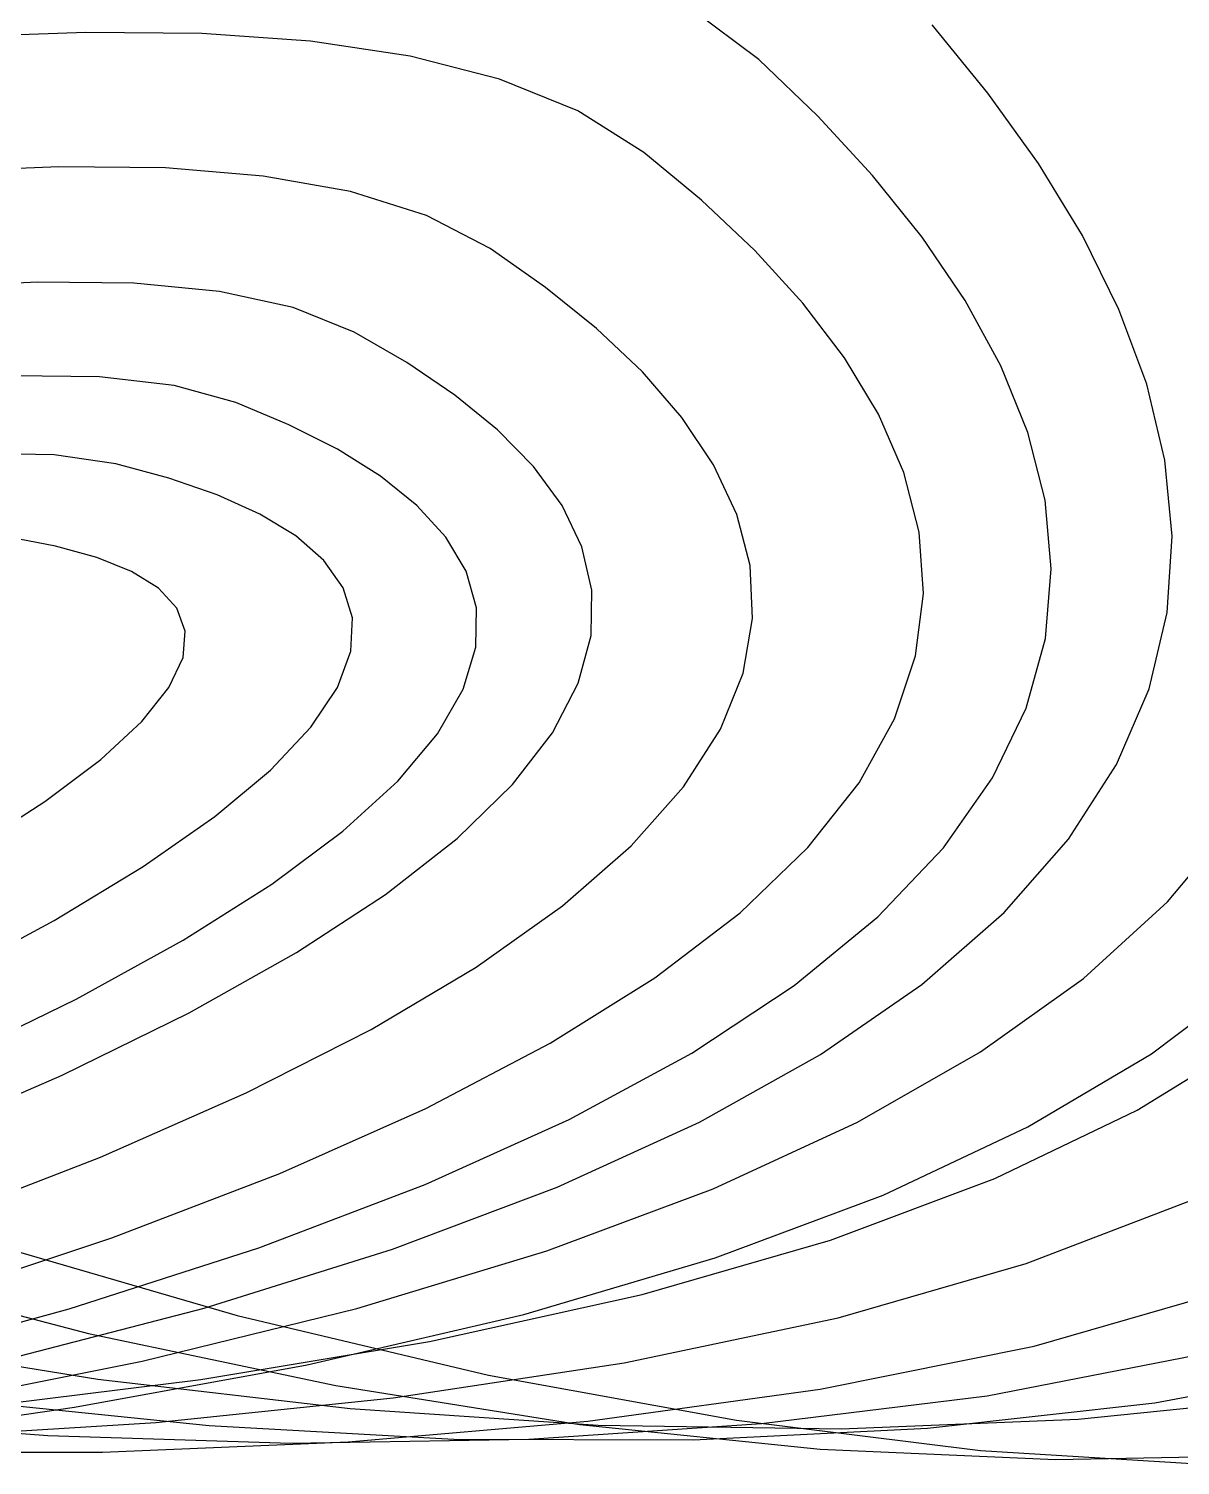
# Model space of a CAD drawing. Extents: x -607 to 1285, y -867 to 355.
# Drawn here: x 1023.7 to 1136.6, y -431.2 to -290.3 of the extents above; entities that cross this region are included whole.
import ezdxf

# ---------------------------------------------------------------- set-up
doc = ezdxf.new("R2010")
doc.units = 0
for name, color, linetype in [('0_10011', 7, 'CONTINUOUS'), ('0_10012', 7, 'CONTINUOUS'), ('0_10013', 7, 'CONTINUOUS'), ('0_10014', 7, 'CONTINUOUS'), ('0_10015', 7, 'CONTINUOUS'), ('0_10016', 7, 'CONTINUOUS'), ('0_10017', 7, 'CONTINUOUS'), ('0_10114', 7, 'CONTINUOUS'), ('0_10115', 7, 'CONTINUOUS'), ('0_10116', 7, 'CONTINUOUS'), ('0_10117', 7, 'CONTINUOUS'), ('0_10118', 7, 'CONTINUOUS'), ('0_10119', 7, 'CONTINUOUS'), ('0_10217', 7, 'CONTINUOUS'), ('0_10218', 7, 'CONTINUOUS'), ('0_10219', 7, 'CONTINUOUS'), ('0_10220', 7, 'CONTINUOUS'), ('0_10221', 7, 'CONTINUOUS'), ('0_10222', 7, 'CONTINUOUS'), ('0_10320', 7, 'CONTINUOUS'), ('0_10321', 7, 'CONTINUOUS'), ('0_10322', 7, 'CONTINUOUS'), ('0_10323', 7, 'CONTINUOUS'), ('0_10324', 7, 'CONTINUOUS'), ('0_8575', 7, 'CONTINUOUS'), ('0_8576', 7, 'CONTINUOUS'), ('0_8577', 7, 'CONTINUOUS'), ('0_8578', 7, 'CONTINUOUS'), ('0_8579', 7, 'CONTINUOUS'), ('0_8580', 7, 'CONTINUOUS'), ('0_8581', 7, 'CONTINUOUS'), ('0_8582', 7, 'CONTINUOUS'), ('0_8583', 7, 'CONTINUOUS'), ('0_8584', 7, 'CONTINUOUS'), ('0_8585', 7, 'CONTINUOUS'), ('0_8586', 7, 'CONTINUOUS'), ('0_8677', 7, 'CONTINUOUS'), ('0_8678', 7, 'CONTINUOUS'), ('0_8679', 7, 'CONTINUOUS'), ('0_8680', 7, 'CONTINUOUS'), ('0_8681', 7, 'CONTINUOUS'), ('0_8682', 7, 'CONTINUOUS'), ('0_8683', 7, 'CONTINUOUS'), ('0_8684', 7, 'CONTINUOUS'), ('0_8685', 7, 'CONTINUOUS'), ('0_8686', 7, 'CONTINUOUS'), ('0_8687', 7, 'CONTINUOUS'), ('0_8688', 7, 'CONTINUOUS'), ('0_8689', 7, 'CONTINUOUS'), ('0_8690', 7, 'CONTINUOUS'), ('0_8691', 7, 'CONTINUOUS'), ('0_8692', 7, 'CONTINUOUS'), ('0_8693', 7, 'CONTINUOUS'), ('0_8694', 7, 'CONTINUOUS'), ('0_8780', 7, 'CONTINUOUS'), ('0_8781', 7, 'CONTINUOUS'), ('0_8782', 7, 'CONTINUOUS'), ('0_8783', 7, 'CONTINUOUS'), ('0_8784', 7, 'CONTINUOUS'), ('0_8785', 7, 'CONTINUOUS'), ('0_8786', 7, 'CONTINUOUS'), ('0_8787', 7, 'CONTINUOUS'), ('0_8788', 7, 'CONTINUOUS'), ('0_8789', 7, 'CONTINUOUS'), ('0_8790', 7, 'CONTINUOUS'), ('0_8791', 7, 'CONTINUOUS'), ('0_8792', 7, 'CONTINUOUS'), ('0_8793', 7, 'CONTINUOUS'), ('0_8794', 7, 'CONTINUOUS'), ('0_8795', 7, 'CONTINUOUS'), ('0_8796', 7, 'CONTINUOUS'), ('0_8797', 7, 'CONTINUOUS'), ('0_8798', 7, 'CONTINUOUS'), ('0_8799', 7, 'CONTINUOUS'), ('0_8881', 7, 'CONTINUOUS'), ('0_8882', 7, 'CONTINUOUS'), ('0_8883', 7, 'CONTINUOUS'), ('0_8884', 7, 'CONTINUOUS'), ('0_8885', 7, 'CONTINUOUS'), ('0_8886', 7, 'CONTINUOUS'), ('0_8887', 7, 'CONTINUOUS'), ('0_8888', 7, 'CONTINUOUS'), ('0_8889', 7, 'CONTINUOUS'), ('0_8890', 7, 'CONTINUOUS'), ('0_8891', 7, 'CONTINUOUS'), ('0_8892', 7, 'CONTINUOUS'), ('0_8893', 7, 'CONTINUOUS'), ('0_8894', 7, 'CONTINUOUS'), ('0_8895', 7, 'CONTINUOUS'), ('0_8896', 7, 'CONTINUOUS'), ('0_8897', 7, 'CONTINUOUS'), ('0_8898', 7, 'CONTINUOUS'), ('0_8899', 7, 'CONTINUOUS'), ('0_8900', 7, 'CONTINUOUS'), ('0_8901', 7, 'CONTINUOUS'), ('0_8902', 7, 'CONTINUOUS'), ('0_8903', 7, 'CONTINUOUS'), ('0_8984', 7, 'CONTINUOUS'), ('0_8985', 7, 'CONTINUOUS'), ('0_8986', 7, 'CONTINUOUS'), ('0_8987', 7, 'CONTINUOUS'), ('0_8988', 7, 'CONTINUOUS'), ('0_8989', 7, 'CONTINUOUS'), ('0_8990', 7, 'CONTINUOUS'), ('0_8991', 7, 'CONTINUOUS'), ('0_8992', 7, 'CONTINUOUS'), ('0_8993', 7, 'CONTINUOUS'), ('0_8994', 7, 'CONTINUOUS'), ('0_8995', 7, 'CONTINUOUS'), ('0_8996', 7, 'CONTINUOUS'), ('0_8997', 7, 'CONTINUOUS'), ('0_8998', 7, 'CONTINUOUS'), ('0_8999', 7, 'CONTINUOUS'), ('0_9000', 7, 'CONTINUOUS'), ('0_9001', 7, 'CONTINUOUS'), ('0_9002', 7, 'CONTINUOUS'), ('0_9003', 7, 'CONTINUOUS'), ('0_9004', 7, 'CONTINUOUS'), ('0_9005', 7, 'CONTINUOUS'), ('0_9006', 7, 'CONTINUOUS'), ('0_9007', 7, 'CONTINUOUS'), ('0_9086', 7, 'CONTINUOUS'), ('0_9087', 7, 'CONTINUOUS'), ('0_9088', 7, 'CONTINUOUS'), ('0_9089', 7, 'CONTINUOUS'), ('0_9090', 7, 'CONTINUOUS'), ('0_9091', 7, 'CONTINUOUS'), ('0_9092', 7, 'CONTINUOUS'), ('0_9093', 7, 'CONTINUOUS'), ('0_9094', 7, 'CONTINUOUS'), ('0_9095', 7, 'CONTINUOUS'), ('0_9096', 7, 'CONTINUOUS'), ('0_9097', 7, 'CONTINUOUS'), ('0_9098', 7, 'CONTINUOUS'), ('0_9099', 7, 'CONTINUOUS'), ('0_9100', 7, 'CONTINUOUS'), ('0_9101', 7, 'CONTINUOUS'), ('0_9102', 7, 'CONTINUOUS'), ('0_9103', 7, 'CONTINUOUS'), ('0_9104', 7, 'CONTINUOUS'), ('0_9105', 7, 'CONTINUOUS'), ('0_9106', 7, 'CONTINUOUS'), ('0_9107', 7, 'CONTINUOUS'), ('0_9108', 7, 'CONTINUOUS'), ('0_9109', 7, 'CONTINUOUS'), ('0_9110', 7, 'CONTINUOUS'), ('0_9111', 7, 'CONTINUOUS'), ('0_9112', 7, 'CONTINUOUS'), ('0_9189', 7, 'CONTINUOUS'), ('0_9190', 7, 'CONTINUOUS'), ('0_9191', 7, 'CONTINUOUS'), ('0_9192', 7, 'CONTINUOUS'), ('0_9193', 7, 'CONTINUOUS'), ('0_9194', 7, 'CONTINUOUS'), ('0_9195', 7, 'CONTINUOUS'), ('0_9196', 7, 'CONTINUOUS'), ('0_9197', 7, 'CONTINUOUS'), ('0_9198', 7, 'CONTINUOUS'), ('0_9199', 7, 'CONTINUOUS'), ('0_9200', 7, 'CONTINUOUS'), ('0_9201', 7, 'CONTINUOUS'), ('0_9202', 7, 'CONTINUOUS'), ('0_9203', 7, 'CONTINUOUS'), ('0_9204', 7, 'CONTINUOUS'), ('0_9205', 7, 'CONTINUOUS'), ('0_9206', 7, 'CONTINUOUS'), ('0_9207', 7, 'CONTINUOUS'), ('0_9208', 7, 'CONTINUOUS'), ('0_9209', 7, 'CONTINUOUS'), ('0_9291', 7, 'CONTINUOUS'), ('0_9292', 7, 'CONTINUOUS'), ('0_9293', 7, 'CONTINUOUS'), ('0_9294', 7, 'CONTINUOUS'), ('0_9295', 7, 'CONTINUOUS'), ('0_9296', 7, 'CONTINUOUS'), ('0_9297', 7, 'CONTINUOUS'), ('0_9298', 7, 'CONTINUOUS'), ('0_9299', 7, 'CONTINUOUS'), ('0_9300', 7, 'CONTINUOUS'), ('0_9301', 7, 'CONTINUOUS'), ('0_9302', 7, 'CONTINUOUS'), ('0_9303', 7, 'CONTINUOUS'), ('0_9304', 7, 'CONTINUOUS'), ('0_9305', 7, 'CONTINUOUS'), ('0_9306', 7, 'CONTINUOUS'), ('0_9307', 7, 'CONTINUOUS'), ('0_9308', 7, 'CONTINUOUS'), ('0_9309', 7, 'CONTINUOUS'), ('0_9393', 7, 'CONTINUOUS'), ('0_9394', 7, 'CONTINUOUS'), ('0_9395', 7, 'CONTINUOUS'), ('0_9396', 7, 'CONTINUOUS'), ('0_9397', 7, 'CONTINUOUS'), ('0_9398', 7, 'CONTINUOUS'), ('0_9399', 7, 'CONTINUOUS'), ('0_9400', 7, 'CONTINUOUS'), ('0_9401', 7, 'CONTINUOUS'), ('0_9402', 7, 'CONTINUOUS'), ('0_9495', 7, 'CONTINUOUS'), ('0_9496', 7, 'CONTINUOUS'), ('0_9497', 7, 'CONTINUOUS'), ('0_9498', 7, 'CONTINUOUS'), ('0_9499', 7, 'CONTINUOUS'), ('0_9500', 7, 'CONTINUOUS'), ('0_9501', 7, 'CONTINUOUS'), ('0_9502', 7, 'CONTINUOUS'), ('0_9503', 7, 'CONTINUOUS'), ('0_9599', 7, 'CONTINUOUS'), ('0_9600', 7, 'CONTINUOUS'), ('0_9601', 7, 'CONTINUOUS'), ('0_9602', 7, 'CONTINUOUS'), ('0_9603', 7, 'CONTINUOUS'), ('0_9604', 7, 'CONTINUOUS'), ('0_9605', 7, 'CONTINUOUS'), ('0_9606', 7, 'CONTINUOUS'), ('0_9701', 7, 'CONTINUOUS'), ('0_9702', 7, 'CONTINUOUS'), ('0_9703', 7, 'CONTINUOUS'), ('0_9704', 7, 'CONTINUOUS'), ('0_9705', 7, 'CONTINUOUS'), ('0_9706', 7, 'CONTINUOUS'), ('0_9707', 7, 'CONTINUOUS'), ('0_9804', 7, 'CONTINUOUS'), ('0_9805', 7, 'CONTINUOUS'), ('0_9806', 7, 'CONTINUOUS'), ('0_9807', 7, 'CONTINUOUS'), ('0_9808', 7, 'CONTINUOUS'), ('0_9809', 7, 'CONTINUOUS'), ('0_9810', 7, 'CONTINUOUS'), ('0_9907', 7, 'CONTINUOUS'), ('0_9908', 7, 'CONTINUOUS'), ('0_9909', 7, 'CONTINUOUS'), ('0_9910', 7, 'CONTINUOUS'), ('0_9911', 7, 'CONTINUOUS'), ('0_9912', 7, 'CONTINUOUS'), ('0_9913', 7, 'CONTINUOUS')]:
    doc.layers.add(name, color=color, linetype=linetype)

msp = doc.modelspace()

# ---------------------------------------------------------------- linework, layer by layer
at = {"layer": '0_10011'}
msp.add_polyline3d([(1017.0929, -424.7721, -2661.9993), (1041.4208, -427.2692, -2634.2039)], dxfattribs=at)
at = {"layer": '0_10012'}
msp.add_polyline3d([(1041.4208, -427.2692, -2634.2039), (1065.382, -428.5824, -2607.302)], dxfattribs=at)
at = {"layer": '0_10013'}
msp.add_polyline3d([(1065.382, -428.5824, -2607.302), (1088.8801, -428.6739, -2581.4158)], dxfattribs=at)
at = {"layer": '0_10014'}
msp.add_polyline3d([(1088.8801, -428.6739, -2581.4158), (1111.819, -427.5064, -2556.6663)], dxfattribs=at)
at = {"layer": '0_10015'}
msp.add_polyline3d([(1111.819, -427.5064, -2556.6663), (1134.1023, -425.0414, -2533.1753)], dxfattribs=at)
at = {"layer": '0_10016'}
msp.add_polyline3d([(1134.1023, -425.0414, -2533.1753), (1134.1024, -425.0414, -2533.1753)], dxfattribs=at)
at = {"layer": '0_10017'}
msp.add_polyline3d([(1134.1024, -425.0414, -2533.1753), (1154.6857, -421.1876, -2512.1296)], dxfattribs=at)
at = {"layer": '0_10114'}
msp.add_polyline3d([(1005.4739, -418.65, -2685.6243), (1030.5083, -422.7208, -2657.1729)], dxfattribs=at)
at = {"layer": '0_10115'}
msp.add_polyline3d([(1030.5083, -422.7208, -2657.1729), (1055.2344, -425.587, -2629.512)], dxfattribs=at)
at = {"layer": '0_10116'}
msp.add_polyline3d([(1055.2344, -425.587, -2629.512), (1079.5538, -427.2162, -2602.7588)], dxfattribs=at)
at = {"layer": '0_10117'}
msp.add_polyline3d([(1079.5538, -427.2162, -2602.7588), (1103.3685, -427.5759, -2577.032)], dxfattribs=at)
at = {"layer": '0_10118'}
msp.add_polyline3d([(1103.3685, -427.5759, -2577.032), (1126.5802, -426.6339, -2552.4487)], dxfattribs=at)
at = {"layer": '0_10119'}
msp.add_polyline3d([(1126.5802, -426.6339, -2552.4487), (1149.0908, -424.3579, -2529.1272)], dxfattribs=at)
at = {"layer": '0_10217'}
msp.add_polyline3d([(1005.1339, -411.8372, -2696.0083), (1029.5895, -418.2322, -2668.0918)], dxfattribs=at)
at = {"layer": '0_10218'}
msp.add_polyline3d([(1029.5895, -418.2322, -2668.0918), (1053.8276, -423.3497, -2640.849)], dxfattribs=at)
at = {"layer": '0_10219'}
msp.add_polyline3d([(1053.8276, -423.3497, -2640.849), (1077.7599, -427.1458, -2614.3887)], dxfattribs=at)
at = {"layer": '0_10220'}
msp.add_polyline3d([(1077.7599, -427.1458, -2614.3887), (1101.298, -429.5762, -2588.8179)], dxfattribs=at)
at = {"layer": '0_10221'}
msp.add_polyline3d([(1101.298, -429.5762, -2588.8179), (1124.3536, -430.5975, -2564.245)], dxfattribs=at)
at = {"layer": '0_10222'}
msp.add_polyline3d([(1124.3536, -430.5975, -2564.245), (1146.8385, -430.1654, -2540.7788)], dxfattribs=at)
at = {"layer": '0_10320'}
msp.add_polyline3d([(1019.323, -409.2472, -2689.0723), (1044.1772, -416.4615, -2661.25)], dxfattribs=at)
at = {"layer": '0_10321'}
msp.add_polyline3d([(1044.1772, -416.4615, -2661.25), (1068.8037, -422.3107, -2634.0942)], dxfattribs=at)
at = {"layer": '0_10322'}
msp.add_polyline3d([(1068.8037, -422.3107, -2634.0942), (1093.1104, -426.7435, -2607.7168)], dxfattribs=at)
at = {"layer": '0_10323'}
msp.add_polyline3d([(1093.1104, -426.7435, -2607.7168), (1117.0046, -429.7087, -2582.228)], dxfattribs=at)
at = {"layer": '0_10324'}
msp.add_polyline3d([(1117.0046, -429.7087, -2582.228), (1140.3947, -431.1553, -2557.7395)], dxfattribs=at)
at = {"layer": '0_8575'}
msp.add_polyline3d([(1018.2366, -370.6638, -2477.5032), (1025.3146, -366.0918, -2470.4988)], dxfattribs=at)
at = {"layer": '0_8576'}
msp.add_polyline3d([(1025.3146, -366.0918, -2470.4988), (1030.8119, -361.9563, -2465.6853)], dxfattribs=at)
at = {"layer": '0_8577'}
msp.add_polyline3d([(1030.8119, -361.9563, -2465.6853), (1034.8329, -358.2373, -2462.9087)], dxfattribs=at)
at = {"layer": '0_8578'}
msp.add_polyline3d([(1034.8329, -358.2373, -2462.9087), (1037.4818, -354.9147, -2462.0154)], dxfattribs=at)
at = {"layer": '0_8579'}
msp.add_polyline3d([(1037.4818, -354.9147, -2462.0154), (1038.8628, -351.9681, -2462.8516)], dxfattribs=at)
at = {"layer": '0_8580'}
msp.add_polyline3d([(1038.8628, -351.9681, -2462.8516), (1039.0803, -349.3779, -2465.263)], dxfattribs=at)
at = {"layer": '0_8581'}
msp.add_polyline3d([(1039.0803, -349.3779, -2465.263), (1038.2383, -347.1235, -2469.0964)], dxfattribs=at)
at = {"layer": '0_8582'}
msp.add_polyline3d([(1038.2383, -347.1235, -2469.0964), (1036.4412, -345.1853, -2474.198)], dxfattribs=at)
at = {"layer": '0_8583'}
msp.add_polyline3d([(1036.4412, -345.1853, -2474.198), (1033.7932, -343.5427, -2480.4136)], dxfattribs=at)
at = {"layer": '0_8584'}
msp.add_polyline3d([(1033.7932, -343.5427, -2480.4136), (1030.3986, -342.1758, -2487.5896)], dxfattribs=at)
at = {"layer": '0_8585'}
msp.add_polyline3d([(1030.3986, -342.1758, -2487.5896), (1026.3616, -341.0647, -2495.5723)], dxfattribs=at)
at = {"layer": '0_8586'}
msp.add_polyline3d([(1026.3616, -341.0647, -2495.5723), (1021.7864, -340.189, -2504.2075)], dxfattribs=at)
at = {"layer": '0_8677'}
msp.add_polyline3d([(1015.7457, -383.397, -2493.7388), (1026.2401, -377.7482, -2482.4343)], dxfattribs=at)
at = {"layer": '0_8678'}
msp.add_polyline3d([(1026.2401, -377.7482, -2482.4343), (1034.9504, -372.4744, -2473.6406)], dxfattribs=at)
at = {"layer": '0_8679'}
msp.add_polyline3d([(1034.9504, -372.4744, -2473.6406), (1041.9788, -367.5649, -2467.2031)], dxfattribs=at)
at = {"layer": '0_8680'}
msp.add_polyline3d([(1041.9788, -367.5649, -2467.2031), (1047.4272, -363.0082, -2462.968)], dxfattribs=at)
at = {"layer": '0_8681'}
msp.add_polyline3d([(1047.4272, -363.0082, -2462.968), (1051.3978, -358.7933, -2460.7812)], dxfattribs=at)
at = {"layer": '0_8682'}
msp.add_polyline3d([(1051.3978, -358.7933, -2460.7812), (1053.9927, -354.9089, -2460.4885)], dxfattribs=at)
at = {"layer": '0_8683'}
msp.add_polyline3d([(1053.9927, -354.9089, -2460.4885), (1055.314, -351.3442, -2461.9363)], dxfattribs=at)
at = {"layer": '0_8684'}
msp.add_polyline3d([(1055.314, -351.3442, -2461.9363), (1055.4635, -348.0879, -2464.9702)], dxfattribs=at)
at = {"layer": '0_8685'}
msp.add_polyline3d([(1055.4635, -348.0879, -2464.9702), (1054.5437, -345.1287, -2469.4363)], dxfattribs=at)
at = {"layer": '0_8686'}
msp.add_polyline3d([(1054.5437, -345.1287, -2469.4363), (1052.6564, -342.4554, -2475.1804)], dxfattribs=at)
at = {"layer": '0_8687'}
msp.add_polyline3d([(1052.6564, -342.4554, -2475.1804), (1049.9038, -340.0571, -2482.0486)], dxfattribs=at)
at = {"layer": '0_8688'}
msp.add_polyline3d([(1049.9038, -340.0571, -2482.0486), (1046.3882, -337.9225, -2489.8867)], dxfattribs=at)
at = {"layer": '0_8689'}
msp.add_polyline3d([(1046.3882, -337.9225, -2489.8867), (1042.2114, -336.0407, -2498.541)], dxfattribs=at)
at = {"layer": '0_8690'}
msp.add_polyline3d([(1042.2114, -336.0407, -2498.541), (1037.4756, -334.4, -2507.8574)], dxfattribs=at)
at = {"layer": '0_8691'}
msp.add_polyline3d([(1037.4756, -334.4, -2507.8574), (1032.2828, -332.9899, -2517.6814)], dxfattribs=at)
at = {"layer": '0_8692'}
msp.add_polyline3d([(1032.2828, -332.9899, -2517.6814), (1032.283, -332.9899, -2517.6814)], dxfattribs=at)
at = {"layer": '0_8693'}
msp.add_polyline3d([(1032.283, -332.9899, -2517.6814), (1026.2261, -332.1002, -2528.3806)], dxfattribs=at)
at = {"layer": '0_8694'}
msp.add_polyline3d([(1026.2261, -332.1002, -2528.3806), (1018.9077, -331.9845, -2540.343)], dxfattribs=at)
at = {"layer": '0_8780'}
msp.add_polyline3d([(1015.9672, -391.5264, -2509.0432), (1028.3748, -385.4554, -2495.4182)], dxfattribs=at)
at = {"layer": '0_8781'}
msp.add_polyline3d([(1028.3748, -385.4554, -2495.4182), (1038.8677, -379.6812, -2484.5002)], dxfattribs=at)
at = {"layer": '0_8782'}
msp.add_polyline3d([(1038.8677, -379.6812, -2484.5002), (1047.5518, -374.1982, -2476.1292)], dxfattribs=at)
at = {"layer": '0_8783'}
msp.add_polyline3d([(1047.5518, -374.1982, -2476.1292), (1054.5331, -369.0013, -2470.1448)], dxfattribs=at)
at = {"layer": '0_8784'}
msp.add_polyline3d([(1054.5331, -369.0013, -2470.1448), (1059.9172, -364.0847, -2466.387)], dxfattribs=at)
at = {"layer": '0_8785'}
msp.add_polyline3d([(1059.9172, -364.0847, -2466.387), (1063.8104, -359.4432, -2464.6958)], dxfattribs=at)
at = {"layer": '0_8786'}
msp.add_polyline3d([(1063.8104, -359.4432, -2464.6958), (1066.3184, -355.0714, -2464.9114)], dxfattribs=at)
at = {"layer": '0_8787'}
msp.add_polyline3d([(1066.3184, -355.0714, -2464.9114), (1067.547, -350.9638, -2466.8733)], dxfattribs=at)
at = {"layer": '0_8788'}
msp.add_polyline3d([(1067.547, -350.9638, -2466.8733), (1067.602, -347.1151, -2470.4214)], dxfattribs=at)
at = {"layer": '0_8789'}
msp.add_polyline3d([(1067.602, -347.1151, -2470.4214), (1066.5897, -343.5197, -2475.396)], dxfattribs=at)
at = {"layer": '0_8790'}
msp.add_polyline3d([(1066.5897, -343.5197, -2475.396), (1064.6157, -340.1721, -2481.6365)], dxfattribs=at)
at = {"layer": '0_8791'}
msp.add_polyline3d([(1064.6157, -340.1721, -2481.6365), (1061.7858, -337.0673, -2488.9834)], dxfattribs=at)
at = {"layer": '0_8792'}
msp.add_polyline3d([(1061.7858, -337.0673, -2488.9834), (1058.2062, -334.1995, -2497.2761)], dxfattribs=at)
at = {"layer": '0_8793'}
msp.add_polyline3d([(1058.2062, -334.1995, -2497.2761), (1053.9824, -331.5635, -2506.3547)], dxfattribs=at)
at = {"layer": '0_8794'}
msp.add_polyline3d([(1053.9824, -331.5635, -2506.3547), (1049.2206, -329.1537, -2516.059)], dxfattribs=at)
at = {"layer": '0_8795'}
msp.add_polyline3d([(1049.2206, -329.1537, -2516.059), (1044.0266, -326.9648, -2526.2295)], dxfattribs=at)
at = {"layer": '0_8796'}
msp.add_polyline3d([(1044.0266, -326.9648, -2526.2295), (1044.0267, -326.9647, -2526.2295)], dxfattribs=at)
at = {"layer": '0_8797'}
msp.add_polyline3d([(1044.0267, -326.9647, -2526.2295), (1037.9845, -325.3102, -2537.2183)], dxfattribs=at)
at = {"layer": '0_8798'}
msp.add_polyline3d([(1037.9845, -325.3102, -2537.2183), (1030.6854, -324.4618, -2549.407)], dxfattribs=at)
at = {"layer": '0_8799'}
msp.add_polyline3d([(1030.6854, -324.4618, -2549.407), (1022.2459, -324.3516, -2562.678)], dxfattribs=at)
at = {"layer": '0_8881'}
msp.add_polyline3d([(1012.5236, -399.218, -2529.1167), (1027.0032, -392.9111, -2512.9006)], dxfattribs=at)
at = {"layer": '0_8882'}
msp.add_polyline3d([(1027.0032, -392.9111, -2512.9006), (1039.4563, -386.807, -2499.5574)], dxfattribs=at)
at = {"layer": '0_8883'}
msp.add_polyline3d([(1039.4563, -386.807, -2499.5574), (1049.9893, -380.9064, -2488.925)], dxfattribs=at)
at = {"layer": '0_8884'}
msp.add_polyline3d([(1049.9893, -380.9064, -2488.925), (1058.709, -375.21, -2480.8423)], dxfattribs=at)
at = {"layer": '0_8885'}
msp.add_polyline3d([(1058.709, -375.21, -2480.8423), (1065.7223, -369.7185, -2475.1477)], dxfattribs=at)
at = {"layer": '0_8886'}
msp.add_polyline3d([(1065.7223, -369.7185, -2475.1477), (1071.136, -364.4331, -2471.68)], dxfattribs=at)
at = {"layer": '0_8887'}
msp.add_polyline3d([(1071.136, -364.4331, -2471.68), (1075.0566, -359.3541, -2470.277)], dxfattribs=at)
at = {"layer": '0_8888'}
msp.add_polyline3d([(1075.0566, -359.3541, -2470.277), (1077.5913, -354.4824, -2470.778)], dxfattribs=at)
at = {"layer": '0_8889'}
msp.add_polyline3d([(1077.5913, -354.4824, -2470.778), (1078.8466, -349.8189, -2473.0215)], dxfattribs=at)
at = {"layer": '0_8890'}
msp.add_polyline3d([(1078.8466, -349.8189, -2473.0215), (1078.9292, -345.3643, -2476.8455)], dxfattribs=at)
at = {"layer": '0_8891'}
msp.add_polyline3d([(1078.9292, -345.3643, -2476.8455), (1077.946, -341.1193, -2482.0886)], dxfattribs=at)
at = {"layer": '0_8892'}
msp.add_polyline3d([(1077.946, -341.1193, -2482.0886), (1076.0039, -337.0847, -2488.5896)], dxfattribs=at)
at = {"layer": '0_8893'}
msp.add_polyline3d([(1076.0039, -337.0847, -2488.5896), (1073.2095, -333.2614, -2496.187)], dxfattribs=at)
at = {"layer": '0_8894'}
msp.add_polyline3d([(1073.2095, -333.2614, -2496.187), (1069.6694, -329.6499, -2504.7192)], dxfattribs=at)
at = {"layer": '0_8895'}
msp.add_polyline3d([(1069.6694, -329.6499, -2504.7192), (1065.4907, -326.2512, -2514.0247)], dxfattribs=at)
at = {"layer": '0_8896'}
msp.add_polyline3d([(1065.4907, -326.2512, -2514.0247), (1060.7803, -323.066, -2523.9421)], dxfattribs=at)
at = {"layer": '0_8897'}
msp.add_polyline3d([(1060.7803, -323.066, -2523.9421), (1055.6443, -320.0951, -2534.31)], dxfattribs=at)
at = {"layer": '0_8898'}
msp.add_polyline3d([(1055.6443, -320.0951, -2534.31), (1055.644, -320.0955, -2534.3098)], dxfattribs=at)
at = {"layer": '0_8899'}
msp.add_polyline3d([(1055.644, -320.0955, -2534.3098), (1049.6611, -317.6749, -2545.4658)], dxfattribs=at)
at = {"layer": '0_8900'}
msp.add_polyline3d([(1049.6611, -317.6749, -2545.4658), (1042.4163, -316.0929, -2557.7786)], dxfattribs=at)
at = {"layer": '0_8901'}
msp.add_polyline3d([(1042.4163, -316.0929, -2557.7786), (1034.0261, -315.2799, -2571.1345)], dxfattribs=at)
at = {"layer": '0_8902'}
msp.add_polyline3d([(1034.0261, -315.2799, -2571.1345), (1024.6079, -315.1658, -2585.4197)], dxfattribs=at)
at = {"layer": '0_8903'}
msp.add_polyline3d([(1024.6079, -315.1658, -2585.4197), (1014.2782, -315.6803, -2600.52)], dxfattribs=at)
at = {"layer": '0_8984'}
msp.add_polyline3d([(1014.3203, -407.3247, -2539.8035), (1030.7676, -400.9552, -2521.1592)], dxfattribs=at)
at = {"layer": '0_8985'}
msp.add_polyline3d([(1030.7676, -400.9552, -2521.1592), (1045.054, -394.6612, -2505.598)], dxfattribs=at)
at = {"layer": '0_8986'}
msp.add_polyline3d([(1045.054, -394.6612, -2505.598), (1057.2888, -388.4526, -2492.9521)], dxfattribs=at)
at = {"layer": '0_8987'}
msp.add_polyline3d([(1057.2888, -388.4526, -2492.9521), (1067.5814, -382.3385, -2483.0554)], dxfattribs=at)
at = {"layer": '0_8988'}
msp.add_polyline3d([(1067.5814, -382.3385, -2483.0554), (1076.041, -376.3281, -2475.7407)], dxfattribs=at)
at = {"layer": '0_8989'}
msp.add_polyline3d([(1076.041, -376.3281, -2475.7407), (1082.777, -370.431, -2470.8408)], dxfattribs=at)
at = {"layer": '0_8990'}
msp.add_polyline3d([(1082.777, -370.431, -2470.8408), (1087.8988, -364.6561, -2468.1892)], dxfattribs=at)
at = {"layer": '0_8991'}
msp.add_polyline3d([(1087.8988, -364.6561, -2468.1892), (1091.5156, -359.0132, -2467.6187)], dxfattribs=at)
at = {"layer": '0_8992'}
msp.add_polyline3d([(1091.5156, -359.0132, -2467.6187), (1093.7369, -353.5111, -2468.9624)], dxfattribs=at)
at = {"layer": '0_8993'}
msp.add_polyline3d([(1093.7369, -353.5111, -2468.9624), (1094.6719, -348.1597, -2472.0535)], dxfattribs=at)
at = {"layer": '0_8994'}
msp.add_polyline3d([(1094.6719, -348.1597, -2472.0535), (1094.4299, -342.9678, -2476.725)], dxfattribs=at)
at = {"layer": '0_8995'}
msp.add_polyline3d([(1094.4299, -342.9678, -2476.725), (1093.1204, -337.945, -2482.81)], dxfattribs=at)
at = {"layer": '0_8996'}
msp.add_polyline3d([(1093.1204, -337.945, -2482.81), (1090.8525, -333.1005, -2490.1416)], dxfattribs=at)
at = {"layer": '0_8997'}
msp.add_polyline3d([(1090.8525, -333.1005, -2490.1416), (1087.736, -328.4437, -2498.553)], dxfattribs=at)
at = {"layer": '0_8998'}
msp.add_polyline3d([(1087.736, -328.4437, -2498.553), (1083.8796, -323.9838, -2507.8772)], dxfattribs=at)
at = {"layer": '0_8999'}
msp.add_polyline3d([(1083.8796, -323.9838, -2507.8772), (1079.3932, -319.7302, -2517.947)], dxfattribs=at)
at = {"layer": '0_9000'}
msp.add_polyline3d([(1079.3932, -319.7302, -2517.947), (1074.3857, -315.6923, -2528.596)], dxfattribs=at)
at = {"layer": '0_9001'}
msp.add_polyline3d([(1074.3857, -315.6923, -2528.596), (1068.9668, -311.8793, -2539.657)], dxfattribs=at)
at = {"layer": '0_9002'}
msp.add_polyline3d([(1068.9668, -311.8793, -2539.657), (1062.7289, -308.6495, -2551.4248)], dxfattribs=at)
at = {"layer": '0_9003'}
msp.add_polyline3d([(1062.7289, -308.6495, -2551.4248), (1055.2676, -306.3068, -2564.2356)], dxfattribs=at)
at = {"layer": '0_9004'}
msp.add_polyline3d([(1055.2676, -306.3068, -2564.2356), (1046.697, -304.7775, -2577.9846)], dxfattribs=at)
at = {"layer": '0_9005'}
msp.add_polyline3d([(1046.697, -304.7775, -2577.9846), (1037.1309, -303.9885, -2592.567)], dxfattribs=at)
at = {"layer": '0_9006'}
msp.add_polyline3d([(1037.1309, -303.9885, -2592.567), (1026.683, -303.8667, -2607.878)], dxfattribs=at)
at = {"layer": '0_9007'}
msp.add_polyline3d([(1026.683, -303.8667, -2607.878), (1015.4672, -304.3388, -2623.8125)], dxfattribs=at)
at = {"layer": '0_9086'}
msp.add_polyline3d([(1013.098, -415.0951, -2554.2908), (1031.875, -408.8528, -2532.706)], dxfattribs=at)
at = {"layer": '0_9087'}
msp.add_polyline3d([(1031.875, -408.8528, -2532.706), (1048.3508, -402.5427, -2514.4167)], dxfattribs=at)
at = {"layer": '0_9088'}
msp.add_polyline3d([(1048.3508, -402.5427, -2514.4167), (1062.6368, -396.1831, -2499.2517)], dxfattribs=at)
at = {"layer": '0_9089'}
msp.add_polyline3d([(1062.6368, -396.1831, -2499.2517), (1074.8438, -389.7921, -2487.0405)], dxfattribs=at)
at = {"layer": '0_9090'}
msp.add_polyline3d([(1074.8438, -389.7921, -2487.0405), (1085.083, -383.3875, -2477.6125)], dxfattribs=at)
at = {"layer": '0_9091'}
msp.add_polyline3d([(1085.083, -383.3875, -2477.6125), (1093.4655, -376.9877, -2470.797)], dxfattribs=at)
at = {"layer": '0_9092'}
msp.add_polyline3d([(1093.4655, -376.9877, -2470.797), (1100.1022, -370.6106, -2466.4236)], dxfattribs=at)
at = {"layer": '0_9093'}
msp.add_polyline3d([(1100.1022, -370.6106, -2466.4236), (1105.1042, -364.2745, -2464.3215)], dxfattribs=at)
at = {"layer": '0_9094'}
msp.add_polyline3d([(1105.1042, -364.2745, -2464.3215), (1108.5828, -357.9974, -2464.3198)], dxfattribs=at)
at = {"layer": '0_9095'}
msp.add_polyline3d([(1108.5828, -357.9974, -2464.3198), (1110.6488, -351.7975, -2466.2485)], dxfattribs=at)
at = {"layer": '0_9096'}
msp.add_polyline3d([(1110.6488, -351.7975, -2466.2485), (1111.4135, -345.6928, -2469.9365)], dxfattribs=at)
at = {"layer": '0_9097'}
msp.add_polyline3d([(1111.4135, -345.6928, -2469.9365), (1110.9877, -339.7012, -2475.2131)], dxfattribs=at)
at = {"layer": '0_9098'}
msp.add_polyline3d([(1110.9877, -339.7012, -2475.2131), (1109.4827, -333.8413, -2481.908)], dxfattribs=at)
at = {"layer": '0_9099'}
msp.add_polyline3d([(1109.4827, -333.8413, -2481.908), (1107.0094, -328.1307, -2489.8506)], dxfattribs=at)
at = {"layer": '0_9100'}
msp.add_polyline3d([(1107.0094, -328.1307, -2489.8506), (1103.6791, -322.588, -2498.8699)], dxfattribs=at)
at = {"layer": '0_9101'}
msp.add_polyline3d([(1103.6791, -322.588, -2498.8699), (1099.6025, -317.2308, -2508.7954)], dxfattribs=at)
at = {"layer": '0_9102'}
msp.add_polyline3d([(1099.6025, -317.2308, -2508.7954), (1094.8911, -312.0776, -2519.4565)], dxfattribs=at)
at = {"layer": '0_9103'}
msp.add_polyline3d([(1094.8911, -312.0776, -2519.4565), (1089.6556, -307.1462, -2530.6829)], dxfattribs=at)
at = {"layer": '0_9104'}
msp.add_polyline3d([(1089.6556, -307.1462, -2530.6829), (1084.0073, -302.4548, -2542.3035)], dxfattribs=at)
at = {"layer": '0_9105'}
msp.add_polyline3d([(1084.0073, -302.4548, -2542.3035), (1084.0072, -302.4551, -2542.3035)], dxfattribs=at)
at = {"layer": '0_9106'}
msp.add_polyline3d([(1084.0072, -302.4551, -2542.3035), (1077.546, -298.3887, -2554.5818)], dxfattribs=at)
at = {"layer": '0_9107'}
msp.add_polyline3d([(1077.546, -298.3887, -2554.5818), (1069.8733, -295.2681, -2567.8289)], dxfattribs=at)
at = {"layer": '0_9108'}
msp.add_polyline3d([(1069.8733, -295.2681, -2567.8289), (1061.1019, -293.0161, -2581.9456)], dxfattribs=at)
at = {"layer": '0_9109'}
msp.add_polyline3d([(1061.1019, -293.0161, -2581.9456), (1051.3455, -291.5552, -2596.8333)], dxfattribs=at)
at = {"layer": '0_9110'}
msp.add_polyline3d([(1051.3455, -291.5552, -2596.8333), (1040.7166, -290.8082, -2612.3926)], dxfattribs=at)
at = {"layer": '0_9111'}
msp.add_polyline3d([(1040.7166, -290.8082, -2612.3926), (1029.3286, -290.6976, -2628.525)], dxfattribs=at)
at = {"layer": '0_9112'}
msp.add_polyline3d([(1029.3286, -290.6976, -2628.525), (1017.2947, -291.1464, -2645.1309)], dxfattribs=at)
at = {"layer": '0_9189'}
msp.add_polyline3d([(1006.6754, -421.585, -2575.8936), (1027.6924, -415.8186, -2551.417)], dxfattribs=at)
at = {"layer": '0_9190'}
msp.add_polyline3d([(1027.6924, -415.8186, -2551.417), (1046.2919, -409.8272, -2530.406)], dxfattribs=at)
at = {"layer": '0_9191'}
msp.add_polyline3d([(1046.2919, -409.8272, -2530.406), (1062.5858, -403.6367, -2512.6885)], dxfattribs=at)
at = {"layer": '0_9192'}
msp.add_polyline3d([(1062.5858, -403.6367, -2512.6885), (1076.6862, -397.2738, -2498.093)], dxfattribs=at)
at = {"layer": '0_9193'}
msp.add_polyline3d([(1076.6862, -397.2738, -2498.093), (1088.7047, -390.7643, -2486.447)], dxfattribs=at)
at = {"layer": '0_9194'}
msp.add_polyline3d([(1088.7047, -390.7643, -2486.447), (1098.7534, -384.1346, -2477.5789)], dxfattribs=at)
at = {"layer": '0_9195'}
msp.add_polyline3d([(1098.7534, -384.1346, -2477.5789), (1106.9443, -377.4106, -2471.3164)], dxfattribs=at)
at = {"layer": '0_9196'}
msp.add_polyline3d([(1106.9443, -377.4106, -2471.3164), (1113.3892, -370.619, -2467.4878)], dxfattribs=at)
at = {"layer": '0_9197'}
msp.add_polyline3d([(1113.3892, -370.619, -2467.4878), (1118.1998, -363.7855, -2465.921)], dxfattribs=at)
at = {"layer": '0_9198'}
msp.add_polyline3d([(1118.1998, -363.7855, -2465.921), (1121.4884, -356.9364, -2466.4438)], dxfattribs=at)
at = {"layer": '0_9199'}
msp.add_polyline3d([(1121.4884, -356.9364, -2466.4438), (1123.3668, -350.0979, -2468.8848)], dxfattribs=at)
at = {"layer": '0_9200'}
msp.add_polyline3d([(1123.3668, -350.0979, -2468.8848), (1123.9468, -343.2961, -2473.0718)], dxfattribs=at)
at = {"layer": '0_9201'}
msp.add_polyline3d([(1123.9468, -343.2961, -2473.0718), (1123.3403, -336.5575, -2478.8323)], dxfattribs=at)
at = {"layer": '0_9202'}
msp.add_polyline3d([(1123.3403, -336.5575, -2478.8323), (1121.6593, -329.9081, -2485.995)], dxfattribs=at)
at = {"layer": '0_9203'}
msp.add_polyline3d([(1121.6593, -329.9081, -2485.995), (1119.0157, -323.3739, -2494.3877)], dxfattribs=at)
at = {"layer": '0_9204'}
msp.add_polyline3d([(1119.0157, -323.3739, -2494.3877), (1115.5215, -316.9812, -2503.8384)], dxfattribs=at)
at = {"layer": '0_9205'}
msp.add_polyline3d([(1115.5215, -316.9812, -2503.8384), (1111.2883, -310.7562, -2514.175)], dxfattribs=at)
at = {"layer": '0_9206'}
msp.add_polyline3d([(1111.2883, -310.7562, -2514.175), (1106.4283, -304.7251, -2525.2258)], dxfattribs=at)
at = {"layer": '0_9207'}
msp.add_polyline3d([(1106.4283, -304.7251, -2525.2258), (1101.0533, -298.9142, -2536.8186)], dxfattribs=at)
at = {"layer": '0_9208'}
msp.add_polyline3d([(1101.0533, -298.9142, -2536.8186), (1095.2754, -293.3494, -2548.7815)], dxfattribs=at)
at = {"layer": '0_9209'}
msp.add_polyline3d([(1095.2754, -293.3494, -2548.7815), (1088.7047, -288.4409, -2561.3464)], dxfattribs=at)
at = {"layer": '0_9291'}
msp.add_polyline3d([(1020.0827, -421.1497, -2574.6187), (1040.931, -415.7471, -2550.706)], dxfattribs=at)
at = {"layer": '0_9292'}
msp.add_polyline3d([(1040.931, -415.7471, -2550.706), (1059.3696, -409.9856, -2530.2314)], dxfattribs=at)
at = {"layer": '0_9293'}
msp.add_polyline3d([(1059.3696, -409.9856, -2530.2314), (1075.5103, -403.8997, -2513.024)], dxfattribs=at)
at = {"layer": '0_9294'}
msp.add_polyline3d([(1075.5103, -403.8997, -2513.024), (1089.4644, -397.5226, -2498.9126)], dxfattribs=at)
at = {"layer": '0_9295'}
msp.add_polyline3d([(1089.4644, -397.5226, -2498.9126), (1101.3435, -390.8883, -2487.726)], dxfattribs=at)
at = {"layer": '0_9296'}
msp.add_polyline3d([(1101.3435, -390.8883, -2487.726), (1111.2594, -384.0309, -2479.2935)], dxfattribs=at)
at = {"layer": '0_9297'}
msp.add_polyline3d([(1111.2594, -384.0309, -2479.2935), (1119.3237, -376.984, -2473.4436)], dxfattribs=at)
at = {"layer": '0_9298'}
msp.add_polyline3d([(1119.3237, -376.984, -2473.4436), (1125.6478, -369.7814, -2470.0056)], dxfattribs=at)
at = {"layer": '0_9299'}
msp.add_polyline3d([(1125.6478, -369.7814, -2470.0056), (1130.3435, -362.4572, -2468.8086)], dxfattribs=at)
at = {"layer": '0_9300'}
msp.add_polyline3d([(1130.3435, -362.4572, -2468.8086), (1133.5225, -355.045, -2469.6812)], dxfattribs=at)
at = {"layer": '0_9301'}
msp.add_polyline3d([(1133.5225, -355.045, -2469.6812), (1135.2959, -347.5787, -2472.4524)], dxfattribs=at)
at = {"layer": '0_9302'}
msp.add_polyline3d([(1135.2959, -347.5787, -2472.4524), (1135.7759, -340.0922, -2476.9514)], dxfattribs=at)
at = {"layer": '0_9303'}
msp.add_polyline3d([(1135.7759, -340.0922, -2476.9514), (1135.0736, -332.6193, -2483.0068)], dxfattribs=at)
at = {"layer": '0_9304'}
msp.add_polyline3d([(1135.0736, -332.6193, -2483.0068), (1133.301, -325.1937, -2490.448)], dxfattribs=at)
at = {"layer": '0_9305'}
msp.add_polyline3d([(1133.301, -325.1937, -2490.448), (1130.5696, -317.8494, -2499.1035)], dxfattribs=at)
at = {"layer": '0_9306'}
msp.add_polyline3d([(1130.5696, -317.8494, -2499.1035), (1126.9907, -310.6202, -2508.8025)], dxfattribs=at)
at = {"layer": '0_9307'}
msp.add_polyline3d([(1126.9907, -310.6202, -2508.8025), (1122.6764, -303.5399, -2519.3738)], dxfattribs=at)
at = {"layer": '0_9308'}
msp.add_polyline3d([(1122.6764, -303.5399, -2519.3738), (1117.7379, -296.6425, -2530.6465)], dxfattribs=at)
at = {"layer": '0_9309'}
msp.add_polyline3d([(1117.7379, -296.6425, -2530.6465), (1112.287, -289.9615, -2542.4495)], dxfattribs=at)
at = {"layer": '0_9393'}
msp.add_polyline3d([(1012.2872, -425.4619, -2597.2627), (1034.8508, -420.9399, -2571.1362)], dxfattribs=at)
at = {"layer": '0_9394'}
msp.add_polyline3d([(1034.8508, -420.9399, -2571.1362), (1034.8508, -420.9399, -2571.1365)], dxfattribs=at)
at = {"layer": '0_9395'}
msp.add_polyline3d([(1034.8508, -420.9399, -2571.1365), (1055.8779, -415.7915, -2547.389)], dxfattribs=at)
at = {"layer": '0_9396'}
msp.add_polyline3d([(1055.8779, -415.7915, -2547.389), (1074.4985, -410.1448, -2527.0571)], dxfattribs=at)
at = {"layer": '0_9397'}
msp.add_polyline3d([(1074.4985, -410.1448, -2527.0571), (1090.8223, -404.0424, -2509.9734)], dxfattribs=at)
at = {"layer": '0_9398'}
msp.add_polyline3d([(1090.8223, -404.0424, -2509.9734), (1104.9583, -397.5269, -2495.969)], dxfattribs=at)
at = {"layer": '0_9399'}
msp.add_polyline3d([(1104.9583, -397.5269, -2495.969), (1117.0165, -390.6409, -2484.876)], dxfattribs=at)
at = {"layer": '0_9400'}
msp.add_polyline3d([(1117.0165, -390.6409, -2484.876), (1127.1061, -383.4269, -2476.5261)], dxfattribs=at)
at = {"layer": '0_9401'}
msp.add_polyline3d([(1127.1061, -383.4269, -2476.5261), (1135.3369, -375.9274, -2470.751)], dxfattribs=at)
at = {"layer": '0_9402'}
msp.add_polyline3d([(1135.3369, -375.9274, -2470.751), (1141.8181, -368.1852, -2467.3823)], dxfattribs=at)
at = {"layer": '0_9495'}
msp.add_polyline3d([(1004.8977, -428.843, -2618.5508), (1028.2372, -425.4753, -2591.3806)], dxfattribs=at)
at = {"layer": '0_9496'}
msp.add_polyline3d([(1028.2372, -425.4753, -2591.3806), (1051.0282, -421.2998, -2565.3809)], dxfattribs=at)
at = {"layer": '0_9497'}
msp.add_polyline3d([(1051.0282, -421.2998, -2565.3809), (1051.0282, -421.2998, -2565.3806)], dxfattribs=at)
at = {"layer": '0_9498'}
msp.add_polyline3d([(1051.0282, -421.2998, -2565.3806), (1072.2499, -416.3789, -2541.791)], dxfattribs=at)
at = {"layer": '0_9499'}
msp.add_polyline3d([(1072.2499, -416.3789, -2541.791), (1091.021, -410.8201, -2521.6492)], dxfattribs=at)
at = {"layer": '0_9500'}
msp.add_polyline3d([(1091.021, -410.8201, -2521.6492), (1107.4536, -404.6744, -2504.784)], dxfattribs=at)
at = {"layer": '0_9501'}
msp.add_polyline3d([(1107.4536, -404.6744, -2504.784), (1121.66, -397.9932, -2491.0247)], dxfattribs=at)
at = {"layer": '0_9502'}
msp.add_polyline3d([(1121.66, -397.9932, -2491.0247), (1133.7522, -390.8275, -2480.2002)], dxfattribs=at)
at = {"layer": '0_9503'}
msp.add_polyline3d([(1133.7522, -390.8275, -2480.2002), (1143.8423, -383.2286, -2472.1396)], dxfattribs=at)
at = {"layer": '0_9599'}
msp.add_polyline3d([(1017.6296, -425.5935, -2617.7422), (1040.5892, -422.7512, -2591.3916)], dxfattribs=at)
at = {"layer": '0_9600'}
msp.add_polyline3d([(1040.5892, -422.7512, -2591.3916), (1062.9988, -419.016, -2566.2104)], dxfattribs=at)
at = {"layer": '0_9601'}
msp.add_polyline3d([(1062.9988, -419.016, -2566.2104), (1062.9988, -419.0161, -2566.2102)], dxfattribs=at)
at = {"layer": '0_9602'}
msp.add_polyline3d([(1062.9988, -419.0161, -2566.2102), (1083.8556, -414.4282, -2543.3962)], dxfattribs=at)
at = {"layer": '0_9603'}
msp.add_polyline3d([(1083.8556, -414.4282, -2543.3962), (1102.2952, -409.0801, -2523.9495)], dxfattribs=at)
at = {"layer": '0_9604'}
msp.add_polyline3d([(1102.2952, -409.0801, -2523.9495), (1118.428, -403.0298, -2507.7031)], dxfattribs=at)
at = {"layer": '0_9605'}
msp.add_polyline3d([(1118.428, -403.0298, -2507.7031), (1132.3645, -396.335, -2494.4907)], dxfattribs=at)
at = {"layer": '0_9606'}
msp.add_polyline3d([(1132.3645, -396.335, -2494.4907), (1144.2148, -389.0538, -2484.1455)], dxfattribs=at)
at = {"layer": '0_9701'}
msp.add_polyline3d([(1012.3943, -428.4319, -2634.6206), (1036.1882, -426.963, -2607.185)], dxfattribs=at)
at = {"layer": '0_9702'}
msp.add_polyline3d([(1036.1882, -426.963, -2607.185), (1059.4524, -424.53, -2580.8804)], dxfattribs=at)
at = {"layer": '0_9703'}
msp.add_polyline3d([(1059.4524, -424.53, -2580.8804), (1082.0825, -421.1078, -2555.8425)], dxfattribs=at)
at = {"layer": '0_9704'}
msp.add_polyline3d([(1082.0825, -421.1078, -2555.8425), (1082.0825, -421.108, -2555.8425)], dxfattribs=at)
at = {"layer": '0_9705'}
msp.add_polyline3d([(1082.0825, -421.108, -2555.8425), (1103.054, -416.7042, -2533.2825)], dxfattribs=at)
at = {"layer": '0_9706'}
msp.add_polyline3d([(1103.054, -416.7042, -2533.2825), (1121.492, -411.3882, -2514.201)], dxfattribs=at)
at = {"layer": '0_9707'}
msp.add_polyline3d([(1121.492, -411.3882, -2514.201), (1137.5166, -405.2277, -2498.42)], dxfattribs=at)
at = {"layer": '0_9804'}
msp.add_polyline3d([(1006.3793, -429.8594, -2652.0503), (1030.9565, -429.8774, -2623.649)], dxfattribs=at)
at = {"layer": '0_9805'}
msp.add_polyline3d([(1030.9565, -429.8774, -2623.649), (1055.0386, -428.874, -2596.3145)], dxfattribs=at)
at = {"layer": '0_9806'}
msp.add_polyline3d([(1055.0386, -428.874, -2596.3145), (1078.5166, -426.8239, -2570.1848)], dxfattribs=at)
at = {"layer": '0_9807'}
msp.add_polyline3d([(1078.5166, -426.8239, -2570.1848), (1101.2826, -423.7009, -2545.3975)], dxfattribs=at)
at = {"layer": '0_9808'}
msp.add_polyline3d([(1101.2826, -423.7009, -2545.3975), (1101.2827, -423.7008, -2545.3972)], dxfattribs=at)
at = {"layer": '0_9809'}
msp.add_polyline3d([(1101.2827, -423.7008, -2545.3972), (1122.2812, -419.4724, -2523.187)], dxfattribs=at)
at = {"layer": '0_9810'}
msp.add_polyline3d([(1122.2812, -419.4724, -2523.187), (1140.6182, -414.1743, -2504.5698)], dxfattribs=at)
at = {"layer": '0_9907'}
msp.add_polyline3d([(1001.448, -426.4022, -2669.3608), (1025.6125, -428.2338, -2641.3083)], dxfattribs=at)
at = {"layer": '0_9908'}
msp.add_polyline3d([(1025.6125, -428.2338, -2641.3083), (1049.4135, -428.9753, -2614.155)], dxfattribs=at)
at = {"layer": '0_9909'}
msp.add_polyline3d([(1049.4135, -428.9753, -2614.155), (1072.7539, -428.5949, -2588.024)], dxfattribs=at)
at = {"layer": '0_9910'}
msp.add_polyline3d([(1072.7539, -428.5949, -2588.024), (1095.537, -427.0602, -2563.0388)], dxfattribs=at)
at = {"layer": '0_9911'}
msp.add_polyline3d([(1095.537, -427.0602, -2563.0388), (1117.6659, -424.3391, -2539.3232)], dxfattribs=at)
at = {"layer": '0_9912'}
msp.add_polyline3d([(1117.6659, -424.3391, -2539.3232), (1117.6659, -424.3395, -2539.323)], dxfattribs=at)
at = {"layer": '0_9913'}
msp.add_polyline3d([(1117.6659, -424.3395, -2539.323), (1138.1019, -420.3666, -2518.077)], dxfattribs=at)

doc.saveas('drawing.dxf')
